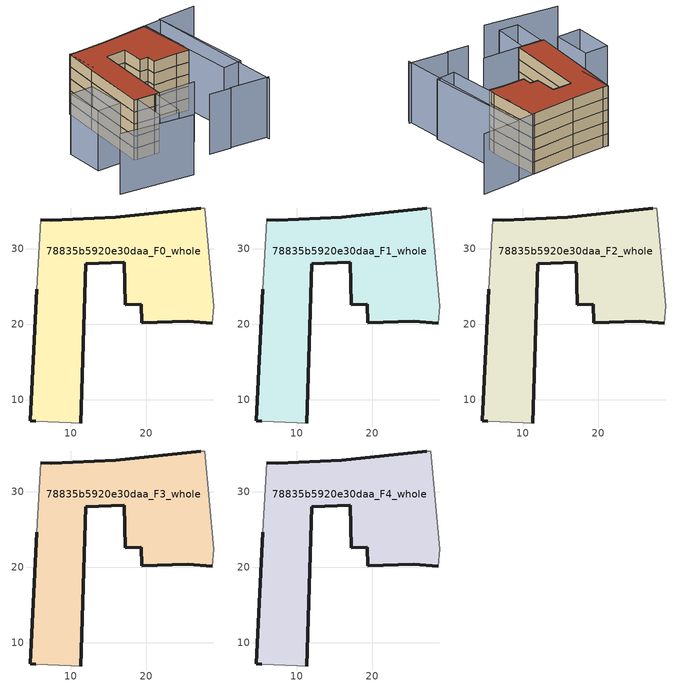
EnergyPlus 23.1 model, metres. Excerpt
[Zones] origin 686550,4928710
78835b5920e30daa_F0_whole
 floor ground (EU_floor_Construction): 28.73,20.12 28.95,22.37 27.7,35.39 27.19,35.34 15.91,34.19 7.41,33.75 6.03,33.81 5.48,24.65 4.58,7.18 5.37,7.16 10.01,6.96 11.27,6.92 11.97,28.03 17.04,28.18 17.21,22.57 19.29,22.63 19.36,20.17 25.45,20.36 z0
 wall outside (EU_wall_Construction): 28.73,20.12 25.45,20.36 19.36,20.17 19.29,22.63 17.21,22.57 17.04,28.18 11.97,28.03 11.27,6.92 / 5.37,7.16 4.58,7.18 5.48,24.65 / 6.03,33.81 7.41,33.75 15.91,34.19 27.19,35.34 z0:3
 wall adiabatic (EU_wall_Construction): 11.27,6.92 10.01,6.96 5.37,7.16 / 5.48,24.65 6.03,33.81 / 27.19,35.34 27.7,35.39 28.95,22.37 28.73,20.12 z0:3
78835b5920e30daa_F1_whole
 floor to 78835b5920e30daa_F0_whole (EU_floor_Construction): 28.73,20.12 28.95,22.37 27.7,35.39 27.19,35.34 15.91,34.19 7.41,33.75 6.03,33.81 5.48,24.65 4.58,7.18 5.37,7.16 10.01,6.96 11.27,6.92 11.97,28.03 17.04,28.18 17.21,22.57 19.29,22.63 19.36,20.17 25.45,20.36 z3
 wall outside (EU_wall_Construction): 28.73,20.12 25.45,20.36 19.36,20.17 19.29,22.63 17.21,22.57 17.04,28.18 11.97,28.03 11.27,6.92 / 5.37,7.16 4.58,7.18 5.48,24.65 / 6.03,33.81 7.41,33.75 15.91,34.19 27.19,35.34 z3:6
 wall adiabatic (EU_wall_Construction): 11.27,6.92 10.01,6.96 5.37,7.16 / 5.48,24.65 6.03,33.81 / 27.19,35.34 27.7,35.39 28.95,22.37 28.73,20.12 z3:6
78835b5920e30daa_F2_whole
 floor to 78835b5920e30daa_F1_whole (EU_floor_Construction): 28.73,20.12 28.95,22.37 27.7,35.39 27.19,35.34 15.91,34.19 7.41,33.75 6.03,33.81 5.48,24.65 4.58,7.18 5.37,7.16 10.01,6.96 11.27,6.92 11.97,28.03 17.04,28.18 17.21,22.57 19.29,22.63 19.36,20.17 25.45,20.36 z6
 wall outside (EU_wall_Construction): 28.73,20.12 25.45,20.36 19.36,20.17 19.29,22.63 17.21,22.57 17.04,28.18 11.97,28.03 11.27,6.92 / 5.37,7.16 4.58,7.18 5.48,24.65 / 6.03,33.81 7.41,33.75 15.91,34.19 27.19,35.34 z6:9
 wall adiabatic (EU_wall_Construction): 11.27,6.92 10.01,6.96 5.37,7.16 / 5.48,24.65 6.03,33.81 / 27.19,35.34 27.7,35.39 28.95,22.37 28.73,20.12 z6:9
78835b5920e30daa_F3_whole
 floor to 78835b5920e30daa_F2_whole (EU_floor_Construction): 28.73,20.12 28.95,22.37 27.7,35.39 27.19,35.34 15.91,34.19 7.41,33.75 6.03,33.81 5.48,24.65 4.58,7.18 5.37,7.16 10.01,6.96 11.27,6.92 11.97,28.03 17.04,28.18 17.21,22.57 19.29,22.63 19.36,20.17 25.45,20.36 z9
 wall outside (EU_wall_Construction): 28.73,20.12 25.45,20.36 19.36,20.17 19.29,22.63 17.21,22.57 17.04,28.18 11.97,28.03 11.27,6.92 / 5.37,7.16 4.58,7.18 5.48,24.65 / 6.03,33.81 7.41,33.75 15.91,34.19 27.19,35.34 z9:12
 wall adiabatic (EU_wall_Construction): 11.27,6.92 10.01,6.96 5.37,7.16 / 5.48,24.65 6.03,33.81 / 27.19,35.34 27.7,35.39 28.95,22.37 28.73,20.12 z9:12
78835b5920e30daa_F4_whole
 floor to 78835b5920e30daa_F3_whole (EU_floor_Construction): 28.73,20.12 28.95,22.37 27.7,35.39 27.19,35.34 15.91,34.19 7.41,33.75 6.03,33.81 5.48,24.65 4.58,7.18 5.37,7.16 10.01,6.96 11.27,6.92 11.97,28.03 17.04,28.18 17.21,22.57 19.29,22.63 19.36,20.17 25.45,20.36 z12
 wall outside (EU_wall_Construction): 28.73,20.12 25.45,20.36 19.36,20.17 19.29,22.63 17.21,22.57 17.04,28.18 11.97,28.03 11.27,6.92 / 5.37,7.16 4.58,7.18 5.48,24.65 / 6.03,33.81 7.41,33.75 15.91,34.19 27.19,35.34 z12:15
 wall adiabatic (EU_wall_Construction): 11.27,6.92 10.01,6.96 5.37,7.16 / 5.48,24.65 6.03,33.81 / 27.19,35.34 27.7,35.39 28.95,22.37 28.73,20.12 z12:15
 roof outside (EU_roof_Construction): 27.7,35.39 28.95,22.37 28.73,20.12 25.45,20.36 19.36,20.17 19.29,22.63 17.21,22.57 17.04,28.18 11.97,28.03 11.27,6.92 10.01,6.96 5.37,7.16 4.58,7.18 5.48,24.65 6.03,33.81 7.41,33.75 15.91,34.19 27.19,35.34 z15
shading: -7.41,-4.39 11.29,-6.25 / 25.59,-0.22 35.59,-0.86 / 20.07,-0.06 25.59,-0.41 / 10.01,6.97 20.77,6.82 / 35.14,-1.64 32.1,36.18 / 32.1,36.18 42.09,36.98 / 6.03,33.81 6.62,24.73 / 1.27,7.93 -4.8,7.69 / -4.8,7.69 -5.19,17.74 / -5.19,17.74 0.88,17.98 / 0.88,17.98 1.27,7.93 / 5.05,-2.16 5.37,7.16 / 5.37,7.16 10.28,6.99 / 10.28,6.99 9.96,-2.32 / 9.96,-2.32 5.05,-2.16 / 32.16,35.88 35.1,9.12 / 35.1,9.12 30.18,8.58 / 30.18,8.58 27.23,35.34 / 27.23,35.34 32.16,35.88 z0:15
[Building]
EU S2 Campaign: North Axis=0; Terrain=City; Solar Distribution=FullExterior
[Site:Location]
Bologna: Latitude=44.5; Longitude=11.25; Time Zone=1; Elevation=37
[SizingPeriod:WeatherFileDays]
AnnualSizingPeriod: Begin Month=1; Begin Day of Month=1; End Month=12; End Day of Month=31; Day of Week for Start Day=Monday; Use Weather File Daylight Saving Period=No; Use Weather File Rain and Snow Indicators=No
[MATERIAL]
EU_InternalMass_Material: Roughness=MediumRough; Thickness=0.1; Conductivity=1; Density=1800; Specific Heat=900; Thermal Absorptance=0.9; Solar Absorptance=0.7; Visible Absorptance=0.7
[MATERIAL:NOMASS] Roughness=MediumRough; Thermal Absorptance=0.9; Solar Absorptance=0.7; Visible Absorptance=0.7
Name | Thermal Resistance
EU_wall_NoMass | 0.905828
EU_roof_NoMass | 0.37593
EU_floor_NoMass | 0.67114
[CONSTRUCTION]
EU_wall_Construction: EU_wall_NoMass
EU_roof_Construction: EU_roof_NoMass
EU_floor_Construction: EU_floor_NoMass
EU_InternalMass_Construction: EU_InternalMass_Material
[ZONE] Type=1; Multiplier=1; Ceiling Height=autocalculate; Volume=1088.67; Floor Area=autocalculate; Part of Total Floor Area=Yes
78835b5920e30daa_F0_whole; 78835b5920e30daa_F1_whole; 78835b5920e30daa_F2_whole; 78835b5920e30daa_F3_whole; 78835b5920e30daa_F4_whole
[INTERNALMASS] Construction=EU_InternalMass_Construction; Surface Area=343.752
Name | Zone or ZoneList
78835b5920e30daa_F0_whole_EU_InternalMass | 78835b5920e30daa_F0_whole
78835b5920e30daa_F1_whole_EU_InternalMass | 78835b5920e30daa_F1_whole
78835b5920e30daa_F2_whole_EU_InternalMass | 78835b5920e30daa_F2_whole
78835b5920e30daa_F3_whole_EU_InternalMass | 78835b5920e30daa_F3_whole
78835b5920e30daa_F4_whole_EU_InternalMass | 78835b5920e30daa_F4_whole
[OTHEREQUIPMENT] Fuel Type=Electricity; Design Level Calculation Method=Watts/Area; Power per Zone Floor Area=1; Fraction Latent=0; Fraction Radiant=0; Fraction Lost=0; Carbon Dioxide Generation Rate=0; EndUse Subcategory=EU_Step8_InternalGains
Name | Zone or ZoneList or Space or SpaceList | Schedule
EU_Step8_InternalGain_78835b5920e30daa_F0_whole_f000 | 78835b5920e30daa_F0_whole | EU_Step8_GainSchedule_78835b5920e30daa_F0_whole_f000
EU_Step8_InternalGain_78835b5920e30daa_F1_whole_f000 | 78835b5920e30daa_F1_whole | EU_Step8_GainSchedule_78835b5920e30daa_F1_whole_f000
EU_Step8_InternalGain_78835b5920e30daa_F2_whole_f000 | 78835b5920e30daa_F2_whole | EU_Step8_GainSchedule_78835b5920e30daa_F2_whole_f000
EU_Step8_InternalGain_78835b5920e30daa_F3_whole_f000 | 78835b5920e30daa_F3_whole | EU_Step8_GainSchedule_78835b5920e30daa_F3_whole_f000
EU_Step8_InternalGain_78835b5920e30daa_F4_whole_f000 | 78835b5920e30daa_F4_whole | EU_Step8_GainSchedule_78835b5920e30daa_F4_whole_f000
[ZONEVENTILATION:DESIGNFLOWRATE] Schedule=EU_AlwaysOn; Design Flow Rate Calculation Method=AirChanges/Hour; Air Changes per Hour=0.73129; Ventilation Type=Natural; Fan Pressure Rise=0; Fan Total Efficiency=1; Constant Term Coefficient=1; Temperature Term Coefficient=0; Velocity Term Coefficient=0; Velocity Squared Term Coefficient=0; Minimum Indoor Temperature=-100; Maximum Indoor Temperature=100; Delta Temperature=-100; Minimum Outdoor Temperature=-100; Maximum Outdoor Temperature=100; Maximum Wind Speed=40
Name | Zone or ZoneList or Space or SpaceList
EU_ConstantAir_78835b5920e30daa_F0_whole | 78835b5920e30daa_F0_whole
EU_ConstantAir_78835b5920e30daa_F1_whole | 78835b5920e30daa_F1_whole
EU_ConstantAir_78835b5920e30daa_F2_whole | 78835b5920e30daa_F2_whole
EU_ConstantAir_78835b5920e30daa_F3_whole | 78835b5920e30daa_F3_whole
EU_ConstantAir_78835b5920e30daa_F4_whole | 78835b5920e30daa_F4_whole
[HVACTEMPLATE:THERMOSTAT] Constant Heating Setpoint=20; Constant Cooling Setpoint=50
EU_HeatOnly_78835b5920e30daa_F0_whole; EU_HeatOnly_78835b5920e30daa_F1_whole; EU_HeatOnly_78835b5920e30daa_F2_whole; EU_HeatOnly_78835b5920e30daa_F3_whole; EU_HeatOnly_78835b5920e30daa_F4_whole
[HVACTEMPLATE:ZONE:IDEALLOADSAIRSYSTEM] System Availability Schedule=EU_AlwaysOn; Maximum Heating Supply Air Temperature=50; Minimum Cooling Supply Air Temperature=13; Maximum Heating Supply Air Humidity Ratio=0.0156; Minimum Cooling Supply Air Humidity Ratio=0.0077; Heating Limit=NoLimit; Cooling Limit=NoLimit; Heating Availability Schedule=EU_AlwaysOn; Cooling Availability Schedule=EU_CoolingOff; Dehumidification Control Type=ConstantSensibleHeatRatio; Cooling Sensible Heat Ratio=0.7; Dehumidification Setpoint=60; Humidification Control Type=None; Humidification Setpoint=30; Outdoor Air Method=None; Outdoor Air Flow Rate per Person=0.00944; Outdoor Air Flow Rate per Zone Floor Area=0; Outdoor Air Flow Rate per Zone=0; Demand Controlled Ventilation Type=None; Outdoor Air Economizer Type=NoEconomizer; Heat Recovery Type=None; Sensible Heat Recovery Effectiveness=0.7; Latent Heat Recovery Effectiveness=0.65
Name | Template Thermostat
78835b5920e30daa_F0_whole | EU_HeatOnly_78835b5920e30daa_F0_whole
78835b5920e30daa_F1_whole | EU_HeatOnly_78835b5920e30daa_F1_whole
78835b5920e30daa_F2_whole | EU_HeatOnly_78835b5920e30daa_F2_whole
78835b5920e30daa_F3_whole | EU_HeatOnly_78835b5920e30daa_F3_whole
78835b5920e30daa_F4_whole | EU_HeatOnly_78835b5920e30daa_F4_whole
[SIZING:ZONE] Zone Cooling Design Supply Air Temperature Input Method=SupplyAirTemperature; Zone Cooling Design Supply Air Temperature=13; Zone Heating Design Supply Air Temperature Input Method=SupplyAirTemperature; Zone Heating Design Supply Air Temperature=50; Zone Cooling Design Supply Air Humidity Ratio=0.008; Zone Heating Design Supply Air Humidity Ratio=0.008; Cooling Design Air Flow Method=DesignDay; Cooling Design Air Flow Rate=0; Cooling Minimum Air Flow per Zone Floor Area=0.000762; Cooling Minimum Air Flow=0; Cooling Minimum Air Flow Fraction=0.2; Heating Design Air Flow Method=DesignDay; Heating Design Air Flow Rate=0; Heating Maximum Air Flow per Zone Floor Area=0.002032; Heating Maximum Air Flow=0.141576; Heating Maximum Air Flow Fraction=0.3; Account for Dedicated Outdoor Air System=No; Dedicated Outdoor Air System Control Strategy=NeutralSupplyAir; Dedicated Outdoor Air Low Setpoint Temperature for Design=autosize; Dedicated Outdoor Air High Setpoint Temperature for Design=autosize; Zone Load Sizing Method=Sensible Load Only No Latent Load; Zone Latent Cooling Design Supply Air Humidity Ratio Input Method=HumidityRatioDifference; Zone Cooling Design Supply Air Humidity Ratio Difference=0.005; Zone Latent Heating Design Supply Air Humidity Ratio Input Method=HumidityRatioDifference; Zone Humidification Design Supply Air Humidity Ratio Difference=0.005
78835b5920e30daa_F0_whole; 78835b5920e30daa_F1_whole; 78835b5920e30daa_F2_whole; 78835b5920e30daa_F3_whole; 78835b5920e30daa_F4_whole
[SCHEDULE:CONSTANT]
Name | Hourly Value
EU_AlwaysOn | 1
EU_CoolingOff | 0
[SCHEDULE:FILE] Column Number=1; Rows to Skip at Top=0; Number of Hours of Data=8760; Column Separator=Comma; Interpolate to Timestep=No; Minutes per Item=60; Adjust Schedule for Daylight Savings=Yes
Name | File
EU_Step8_GainSchedule_78835b5920e30daa_F0_whole_f000 | ../../schedules/78835b5920e30daa/78835b5920e30daa_F0_whole_f000_gain.csv
EU_Step8_GainSchedule_78835b5920e30daa_F1_whole_f000 | ../../schedules/78835b5920e30daa/78835b5920e30daa_F1_whole_f000_gain.csv
EU_Step8_GainSchedule_78835b5920e30daa_F2_whole_f000 | ../../schedules/78835b5920e30daa/78835b5920e30daa_F2_whole_f000_gain.csv
EU_Step8_GainSchedule_78835b5920e30daa_F3_whole_f000 | ../../schedules/78835b5920e30daa/78835b5920e30daa_F3_whole_f000_gain.csv
EU_Step8_GainSchedule_78835b5920e30daa_F4_whole_f000 | ../../schedules/78835b5920e30daa/78835b5920e30daa_F4_whole_f000_gain.csv
